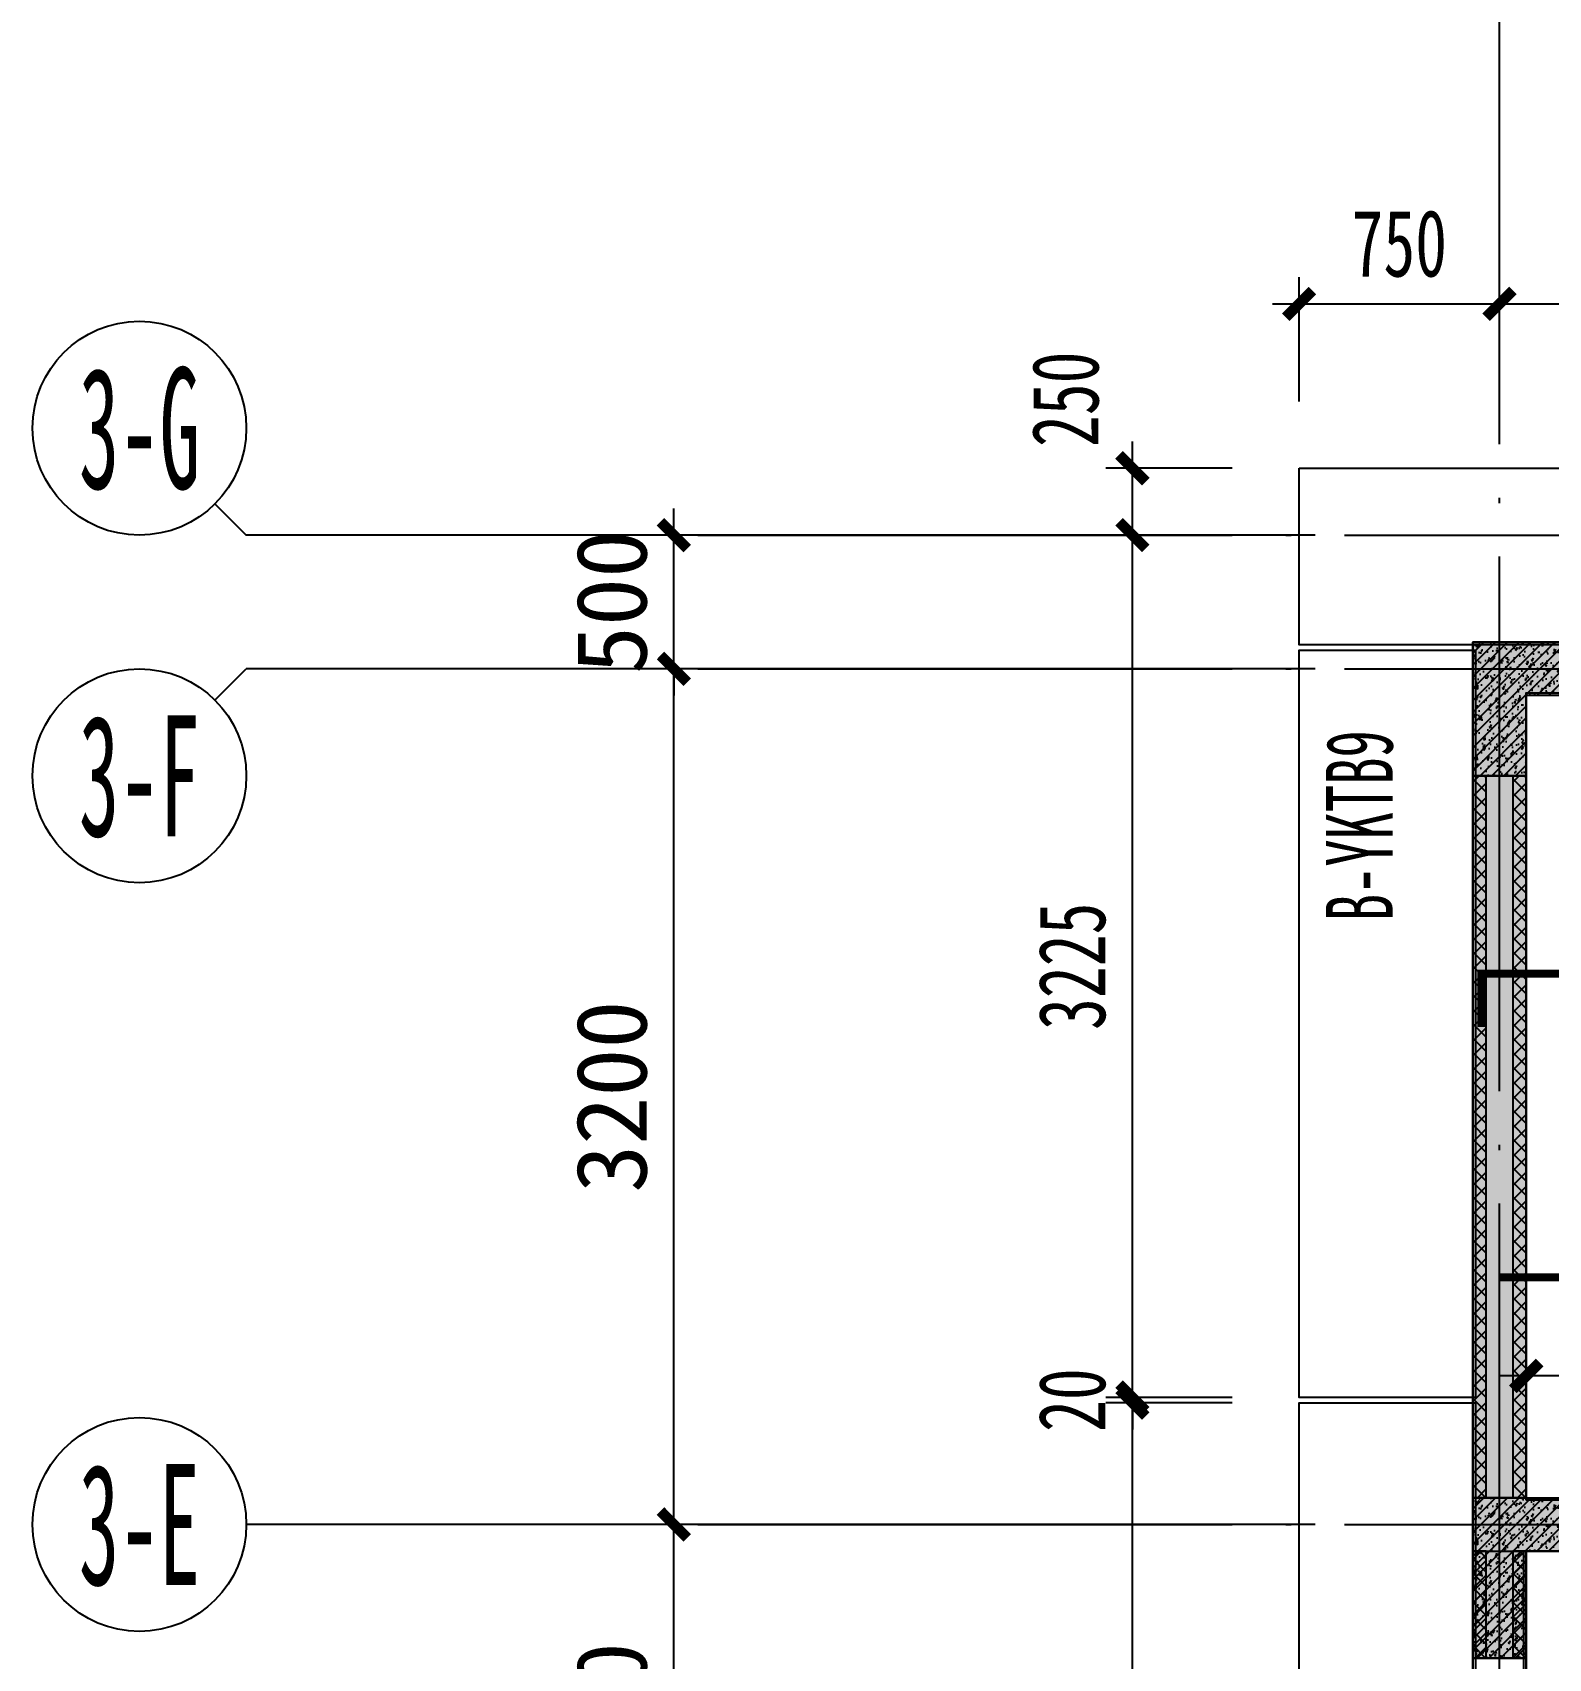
# Model space of a CAD drawing. Extents: x -3200779283 to -8106663, y 659664 to 1123462.
# Drawn here: x -8176190 to -8170517, y 1013237 to 1019318 of the extents above; entities that cross this region are included whole.
import ezdxf
from ezdxf.enums import TextEntityAlignment as Align

# ---------------------------------------------------------------- set-up
doc = ezdxf.new("R2010")
doc.units = 0
doc.header["$LTSCALE"] = 1000
doc.header["$MEASUREMENT"] = 0
for name, pattern in [('125-墙体$0$CONTINOUS', [0]), ('3#-轴线$0$DOTE', [2.4200000000000004, 2, -0.2, 0.02, -0.2]), ('3#4#5#$0$DASH', [0.35, 0.25, -0.1]), ('DASH', [0.35, 0.25, -0.1])]:
    doc.linetypes.add(name, pattern=pattern)
doc.layers.get('Defpoints').update_dxf_attribs({"color": 30, "linetype": 'DASH'})
for name, color, linetype in [('125-墙体$0$S-WALL', 40, 'Continuous'), ('125-墙体$0$S-WALL-BEAM', 120, 'Continuous'), ('125-墙体$0$S-WALL-COLU', 252, '125-墙体$0$CONTINOUS'), ('125-墙体$0$S-WALL-COLU-HATC', 16, 'Continuous'), ('125-墙体$0$S-WALL-HATC', 253, 'Continuous'), ('3#-轴线$0$3#-轴号$0$A-ANNO-AXIS-CIRC', 3, 'Continuous'), ('3#-轴线$0$3#-轴号$0$A-ANNO-AXIS-TEXT', 7, 'Continuous'), ('3#-轴线$0$3#-轴号$0$A-ANNO-DIMS', 3, 'Continuous'), ('3#-轴线$0$A-ANNO-DOTE', 10, '3#-轴线$0$DOTE'), ('3#-轴线$0$AXIS_TEXT', 7, 'Continuous'), ('3#4#5#$0$PC-SLAB', 6, '3#4#5#$0$DASH'), ('3#4#5#$0$S-ANNO-TEXT', 7, 'Continuous'), ('3#4#5#$0$S-DIMS-SLAB', 120, 'Continuous'), ('3#4#5#$0$S-PC-FQ', 4, 'Continuous'), ('3#4#5#$0$S-PC-FQ-WYQ', 4, 'Continuous'), ('3#4#5#$0$S-PC-SLAB', 6, 'Continuous'), ('S-ANNO-TEXT', 7, 'Continuous'), ('S-REIN', 1, 'Continuous')]:
    doc.layers.add(name, color=color, linetype=linetype)
doc.layers.add('提资不打印', color=2, linetype='Continuous', plot=False)
doc.styles.add('3#-轴线$0$3#-轴号$0$_TCH_AXIS', font='')
doc.styles.add('3#-轴线$0$3#-轴号$0$_TCH_DIM_T3', font='')
doc.styles.add('3#-轴线$0$COMPLEX', font='COMPLEX')
doc.styles.add('3#4#5#$0$外部参照 1$0$宋体', font='', dxfattribs={"width": 0.8})
doc.styles.add('3#4#5#$0$楷体', font='', dxfattribs={"width": 0.7})
doc.styles.get('3#-轴线$0$3#-轴号$0$_TCH_AXIS').set_extended_font_data('SimSun')
doc.styles.get('3#-轴线$0$3#-轴号$0$_TCH_DIM_T3').set_extended_font_data('SimSun')
doc.styles.get('3#4#5#$0$外部参照 1$0$宋体').set_extended_font_data('SimSun')
doc.styles.get('3#4#5#$0$楷体').set_extended_font_data('KaiTi_GB2312')
doc.dimstyles.new('3#-轴线$0$3#-轴号$0$_TCH_ARCH&&100', dxfattribs={"dimtxt": 264.3459915611814, "dimasz": 100, "dimexe": 250, "dimexo": 300, "dimgap": 100, "dimtad": 1, "dimdec": 0, "dimzin": 0, "dimdsep": 46, "dimtxsty": '3#-轴线$0$3#-轴号$0$_TCH_DIM_T3', "dimblk": '3#-轴线$0$3#-轴号$0$_ArchTick', "dimcen": 0.09, "dimclrt": 7, "dimazin": 2, "dimtfac": 1, "dimtdec": 0, "dimtix": 1, "dimtmove": 2, "dimatfit": 3, "dimfxl": 100, "dimtolj": 1, "dimtzin": 0, "dimarcsym": 0})
doc.dimstyles.new('3#4#5#$0$TSSD_100_100', dxfattribs={"dimtxt": 250, "dimasz": 100, "dimexe": 100, "dimexo": 250, "dimgap": 100, "dimtad": 1, "dimdec": 0, "dimzin": 0, "dimdsep": 46, "dimtxsty": '3#4#5#$0$楷体', "dimblk": '3#4#5#$0$_ArchTick', "dimcen": 0, "dimdle": 100, "dimclrt": 7, "dimadec": 0, "dimazin": 0, "dimtfac": 1, "dimtdec": 0, "dimtix": 1, "dimtmove": 2, "dimatfit": 3, "dimfxl": 1, "dimtolj": 1, "dimtzin": 0, "dimarcsym": 0})

# ---------------------------------------------------------------- blocks, each defined once
blk = doc.blocks.new('jf')
at = {"layer": 'S-REIN', "const_width": 30}
blk.add_lwpolyline([(-8168046.750932201, 1015598.000861946), (-8168046.750932201, 1015798.000861946), (-8159234.029296994, 1015798.000861946), (-8159234.029296994, 1015598.000861946)], dxfattribs=at)
at = {"layer": '提资不打印', "color": 2, "const_width": 30}
blk.add_lwpolyline([(-8167976.750932201, 1014662.003791634), (-8159276.793900951, 1014662.003791634)], dxfattribs=at)
blk = doc.blocks.new('3#4#5#$0$B-YWQ15')
at = {"layer": '3#4#5#$0$S-PC-FQ-WYQ'}
h = blk.add_hatch(dxfattribs=at)
h.set_pattern_fill('ANSI37', color=256, scale=12, angle=90)
h.set_pattern_definition([(135, (-970766.4588348517, 834939.8079217622), (-26.94076836320746, -26.94076836320745), []), (225, (-970766.4588348517, 834939.8079217622), (26.94076836320745, -26.94076836320746), [])])
h.paths.add_polyline_path([(-108963.8104887477, 319088.3087790273), (-108913.8104887477, 319088.3087790273), (-108914.0488637086, 321788.3914244222), (-108964.0488637086, 321788.3914244222)])
h = blk.add_hatch(dxfattribs=at)
h.set_pattern_fill('ANSI37', color=256, scale=12, angle=90)
h.set_pattern_definition([(135, (-970616.4588376287, 834939.8079217697), (-26.94076836320746, -26.94076836320745), []), (225, (-970616.4588376287, 834939.8079217697), (26.94076836320745, -26.94076836320746), [])])
h.paths.add_polyline_path([(-108813.8104915249, 319088.3087790348), (-108763.8104915249, 319088.3087790348), (-108764.0488664858, 321788.3914244297), (-108814.0488664858, 321788.3914244297)])
for points in [[(-108963.8104887477, 319088.3087790273), (-108913.8104887477, 319088.3087790273), (-108914.0488637086, 321788.3914244222), (-108964.0488637086, 321788.3914244222)], [(-108964.0488639945, 321788.3914244222), (-108764.0488636509, 321788.3914244222), (-108763.8104886899, 319088.3087790348), (-108963.8104890336, 319088.3087790348)], [(-108813.8104915249, 319088.3087790348), (-108763.8104915249, 319088.3087790348), (-108764.0488664858, 321788.3914244297), (-108814.0488664858, 321788.3914244297)]]:
    blk.add_lwpolyline(points, close=True, dxfattribs=at)
blk = doc.blocks.new('3#4#5#$0$B-YWQ7')
at = {"layer": '3#4#5#$0$S-PC-FQ'}
h = blk.add_hatch(dxfattribs=at)
h.set_pattern_fill('HONEY', color=6, scale=100, angle=-2.544443745170813e-14)
h.set_pattern_definition([(0, (-2908947.836587525, 574047.3616422934), (18.75, 10.82531749999999), [12.5, -25]), (120, (-2908947.836587525, 574047.3616422934), (-18.74999995903224, 10.82531757095824), [12.5, -25]), (59.99999999999997, (-2908947.836587525, 574047.3616422934), (4.096776380386083e-08, 21.65063507095823), [-25, 12.5])])
h.paths.add_polyline_path([(-147955.7622673716, 325388.3941554159), (-147855.7622673716, 325388.3941554159), (-147856.0000686354, 324388.3916527278), (-147956.0000686354, 324388.3916527278)])
at = {"layer": '3#4#5#$0$S-PC-FQ-WYQ'}
h = blk.add_hatch(dxfattribs=at)
h.set_pattern_fill('ANSI37', color=256, scale=12, angle=90)
h.set_pattern_definition([(135, (-1009808.171872631, 839489.7956301924), (-26.94076836320746, -26.94076836320745), []), (225, (-1009808.171872631, 839489.7956301924), (26.94076836320745, -26.94076836320746), [])])
h.paths.add_polyline_path([(-148006.0001016357, 326088.3916909423), (-147956.0001016357, 326088.3916909423), (-147955.7619014881, 326488.3791328523), (-148005.7619014881, 326488.3791328523)])
h = blk.add_hatch(dxfattribs=at)
h.set_pattern_fill('ANSI37', color=256, scale=12, angle=90)
h.set_pattern_definition([(135, (-1009658.171875408, 839489.7956301998), (-26.94076836320746, -26.94076836320745), []), (225, (-1009658.171875408, 839489.7956301998), (26.94076836320745, -26.94076836320746), [])])
h.paths.add_polyline_path([(-147856.0001044129, 326088.3916909498), (-147806.0001044129, 326088.3916909498), (-147805.7619042653, 326488.3791328599), (-147855.7619042653, 326488.3791328599)])
h = blk.add_hatch(dxfattribs=at)
h.set_pattern_fill('ANSI37', color=256, scale=12, angle=90)
h.set_pattern_definition([(135, (-1009808.172235738, 838539.797751571), (-26.94076836320746, -26.94076836320745), []), (225, (-1009808.172235738, 838539.797751571), (26.94076836320745, -26.94076836320746), [])])
h.paths.add_polyline_path([(-148005.7625431432, 324388.3916527204), (-147955.7625431432, 324388.3916527204), (-147955.7622645944, 325388.394299761), (-148005.7622645944, 325388.394299761)])
h = blk.add_hatch(dxfattribs=at)
h.set_pattern_fill('ANSI37', color=256, scale=12, angle=90)
h.set_pattern_definition([(135, (-1009658.172238515, 838539.7977515785), (-26.94076836320746, -26.94076836320745), []), (225, (-1009658.172238515, 838539.7977515785), (26.94076836320745, -26.94076836320746), [])])
h.paths.add_polyline_path([(-147855.7625459204, 324388.3916527278), (-147805.7625459204, 324388.3916527278), (-147805.7622673716, 325388.3942997685), (-147855.7622673716, 325388.3942997685)])
h = blk.add_hatch(dxfattribs=at)
h.set_pattern_fill('ANSI37', color=256, scale=12, angle=90)
h.set_pattern_definition([(135, (-1009808.039230553, 836589.8057067818), (-26.94076836320746, -26.94076836320745), []), (225, (-1009808.039230553, 836589.8057067818), (26.94076836320745, -26.94076836320746), [])])
h.paths.add_polyline_path([(-148005.867459557, 322088.3887220017), (-147955.867459557, 322088.3887220017), (-147955.6292594094, 323688.389188317), (-148005.6292594094, 323688.389188317)])
h = blk.add_hatch(dxfattribs=at)
h.set_pattern_fill('ANSI37', color=256, scale=12, angle=90)
h.set_pattern_definition([(135, (-1009658.039233329, 836589.8057067895), (-26.94076836320746, -26.94076836320745), []), (225, (-1009658.039233329, 836589.8057067895), (26.94076836320745, -26.94076836320746), [])])
h.paths.add_polyline_path([(-147855.8674623342, 322088.3887220092), (-147805.8674623342, 322088.3887220092), (-147805.6292621866, 323688.3891883246), (-147855.6292621866, 323688.3891883246)])
at = {"layer": '3#4#5#$0$S-PC-FQ', "color": 6}
blk.add_lwpolyline([(-147955.7622673716, 325388.3942997685), (-147855.7622673716, 325388.3942997685), (-147855.8818458347, 324388.3942319356), (-147955.8818458347, 324388.3942319356)], close=True, dxfattribs=at)
at = {"layer": '3#4#5#$0$S-PC-FQ-WYQ'}
for points in [[(-148006.0001016357, 326088.3916909423), (-147956.0001016357, 326088.3916909423), (-147955.7619014881, 326488.3791328523), (-148005.7619014881, 326488.3791328523)], [(-148005.761901774, 326488.3791328523), (-147805.7619014303, 326488.3791328523), (-147806.000101578, 326088.3916909498), (-148006.0001019216, 326088.3916909498)], [(-147856.0001044129, 326088.3916909498), (-147806.0001044129, 326088.3916909498), (-147805.7619042653, 326488.3791328599), (-147855.7619042653, 326488.3791328599)], [(-148006.0001019216, 326088.3942319356), (-147805.7620599908, 326088.3942319356), (-147805.7620599908, 325388.3941554159), (-148006.0001019216, 325388.3941554159)], [(-148005.7625431432, 324388.3916527204), (-147955.7625431432, 324388.3916527204), (-147955.7622645944, 325388.394299761), (-148005.7622645944, 325388.394299761)], [(-148005.7622648804, 325388.394299761), (-147805.7622645367, 325388.394299761), (-147805.7625430855, 324388.3916527278), (-148005.7625434292, 324388.3916527278)], [(-147855.7625459204, 324388.3916527278), (-147805.7625459204, 324388.3916527278), (-147805.7622673716, 325388.3942997685), (-147855.7622673716, 325388.3942997685)], [(-148006.0008668001, 324388.3942319356), (-147805.7628248692, 324388.3942319356), (-147805.6416000514, 323688.3942319356), (-148005.8796419823, 323688.3942319356)], [(-148005.867459557, 322088.3887220017), (-147955.867459557, 322088.3887220017), (-147955.6292594094, 323688.389188317), (-148005.6292594094, 323688.389188317)], [(-148005.6292596953, 323688.389188317), (-147805.6292593516, 323688.389188317), (-147805.8674594993, 322088.3887220092), (-148005.8674598429, 322088.3887220092)], [(-147855.8674623342, 322088.3887220092), (-147805.8674623342, 322088.3887220092), (-147805.6292621866, 323688.3891883246), (-147855.6292621866, 323688.3891883246)]]:
    blk.add_lwpolyline(points, close=True, dxfattribs=at)
blk = doc.blocks.new('3#4#5#$0$A$C53EF3948')
at = {"layer": '3#4#5#$0$S-PC-FQ-WYQ'}
for name, p in [('3#4#5#$0$B-YWQ15', (108964.0411718799, -322288.5339451145)), ('3#4#5#$0$B-YWQ7', (148005.769985637, -329888.5223600089))]:
    blk.add_blockref(name, p, dxfattribs=at)
blk = doc.blocks.new('3#4#5#$0$ban111')
at = {"layer": '3#4#5#$0$S-PC-SLAB'}
blk.add_lwpolyline([(-231732.0009944952, 409964.9999670067), (-231732.0009944952, 412984.9999670067), (-229032.0009944952, 412984.9999670067), (-229032.0009944952, 409964.9999670067)], close=True, dxfattribs=at)
blk.add_lwpolyline([(-231742.0009944941, 408375.0000233312), (-228481.762625733, 408374.9990105955), (-228471.762625733, 408374.9990105955), (-228471.7626257332, 407975.9280014599), (-228471.7626257332, 407975.9274881768), (-228471.7626257332, 409775.0000233313), (-231742.0009944942, 409775.0000233312), (-231742.0009944941, 408375.0000233312)], dxfattribs=at)
blk = doc.blocks.new('3#4#5#$0$_ArchTick')
at = {"color": 0, "linetype": 'ByBlock', "const_width": 0.4}
blk.add_lwpolyline([(-0.5, -0.5), (0.5, 0.5)], dxfattribs=at)
blk = doc.blocks.new('*D828')
at = {"layer": '3#4#5#$0$S-DIMS-SLAB', "color": 0, "lineweight": -2, "transparency": 16777216}
for p, q in [((149896.8016765157, 163030.539298701), (146996.8016765157, 163030.539298701)), ((147096.8016765157, 162884.1966436602), (147096.8016765157, 162930.539298701)), ((149796.8016765157, 162884.1966436603), (149796.8016765157, 162930.539298701))]:
    blk.add_line(p, q, dxfattribs=at)
at = {"layer": 'Defpoints', "color": 0, "transparency": 16777216}
for p in [(147096.8016765157, 163134.1966436602), (149796.8016765157, 163134.1966436603), (147096.8016765157, 163030.539298701)]:
    blk.add_point(p, dxfattribs=at)
at = {"layer": '3#4#5#$0$S-DIMS-SLAB', "color": 0, "lineweight": -2, "transparency": 16777216, "xscale": 100, "yscale": 100, "zscale": 100, "rotation": 180}
blk.add_blockref('3#4#5#$0$_ArchTick', (147096.8016765157, 163030.539298701), dxfattribs=at)
at = {"layer": '3#4#5#$0$S-DIMS-SLAB', "color": 0, "lineweight": -2, "transparency": 16777216, "xscale": 100, "yscale": 100, "zscale": 100}
blk.add_blockref('3#4#5#$0$_ArchTick', (149796.8016765157, 163030.539298701), dxfattribs=at)
at = {"layer": '3#4#5#$0$S-DIMS-SLAB', "color": 7, "transparency": 16777216, "insert": (148446.8016765157, 163255.539298701), "char_height": 250, "attachment_point": 5, "style": '3#4#5#$0$楷体'}
blk.add_mtext('\\A1;2700', dxfattribs=at)
blk = doc.blocks.new('*D902')
at = {"layer": '3#4#5#$0$S-DIMS-SLAB', "color": 0, "lineweight": -2, "transparency": 16777216}
for p, q in [((142899.5538651359, 330188.5243909289), (142899.5538651359, 330638.5243909291)), ((143273.1474649379, 330538.5243909291), (142799.5538651359, 330538.5243909291)), ((143273.1474649379, 330288.5243909289), (142799.5538651359, 330288.5243909289))]:
    blk.add_line(p, q, dxfattribs=at)
at = {"layer": 'Defpoints', "color": 0, "transparency": 16777216}
for p in [(142899.5538651359, 330538.5243909291), (143523.1474649379, 330538.5243909291), (143523.1474649379, 330288.5243909289)]:
    blk.add_point(p, dxfattribs=at)
at = {"layer": '3#4#5#$0$S-DIMS-SLAB', "color": 0, "lineweight": -2, "transparency": 16777216, "xscale": 100, "yscale": 100, "zscale": 100}
for p, rotation in [((142899.5538651359, 330538.5243909291), 90), ((142899.5538651359, 330288.5243909289), 270)]:
    blk.add_blockref('3#4#5#$0$_ArchTick', p, dxfattribs=dict(at, rotation=rotation))
at = {"layer": '3#4#5#$0$S-DIMS-SLAB', "color": 7, "transparency": 16777216, "insert": (142649.5538651357, 330796.601314006), "char_height": 250, "attachment_point": 5, "rotation": 90, "style": '3#4#5#$0$楷体'}
blk.add_mtext('\\A1;250', dxfattribs=at)
blk = doc.blocks.new('*D904')
at = {"layer": '3#4#5#$0$S-DIMS-SLAB', "color": 0, "lineweight": -2, "transparency": 16777216}
for p, q in [((143523.1474649378, 330788.5243909291), (143523.1474649378, 331253.5)), ((144273.1474729234, 330788.5243909291), (144273.1474729234, 331253.5)), ((143423.1474649378, 331153.5), (144373.1474729234, 331153.5))]:
    blk.add_line(p, q, dxfattribs=at)
at = {"layer": 'Defpoints', "color": 0, "transparency": 16777216}
for p in [(144273.1474729234, 331153.5), (143523.1474649378, 330538.5243909291), (144273.1474729234, 330538.5243909291)]:
    blk.add_point(p, dxfattribs=at)
at = {"layer": '3#4#5#$0$S-DIMS-SLAB', "color": 0, "lineweight": -2, "transparency": 16777216, "xscale": 100, "yscale": 100, "zscale": 100, "rotation": 180}
blk.add_blockref('3#4#5#$0$_ArchTick', (143523.1474649378, 331153.5), dxfattribs=at)
at = {"layer": '3#4#5#$0$S-DIMS-SLAB', "color": 0, "lineweight": -2, "transparency": 16777216, "xscale": 100, "yscale": 100, "zscale": 100}
blk.add_blockref('3#4#5#$0$_ArchTick', (144273.1474729234, 331153.5), dxfattribs=at)
at = {"layer": '3#4#5#$0$S-DIMS-SLAB', "color": 7, "transparency": 16777216, "insert": (143898.1474689306, 331378.5), "char_height": 250, "attachment_point": 5, "style": '3#4#5#$0$楷体'}
blk.add_mtext('\\A1;750', dxfattribs=at)
blk = doc.blocks.new('*D908')
at = {"layer": '3#4#5#$0$S-DIMS-SLAB', "color": 0, "lineweight": -2, "transparency": 16777216}
for p, q in [((142899.553865136, 327063.5244280525), (142899.553865136, 327163.5244280525)), ((143273.1474649379, 327063.5244280525), (142799.553865136, 327063.5244280525)), ((143273.1474649379, 327043.5244187717), (142799.553865136, 327043.5244187717)), ((142899.553865136, 327043.5244187717), (142899.553865136, 327063.5244280525)), ((142899.553865136, 327043.5244187717), (142899.553865136, 326943.5244187717))]:
    blk.add_line(p, q, dxfattribs=at)
at = {"layer": 'Defpoints', "color": 0, "transparency": 16777216}
for p in [(142899.553865136, 327063.5244280525), (143523.1474649379, 327063.5244280525), (143523.1474649379, 327043.5244187717)]:
    blk.add_point(p, dxfattribs=at)
at = {"layer": '3#4#5#$0$S-DIMS-SLAB', "color": 0, "lineweight": -2, "transparency": 16777216, "xscale": 100, "yscale": 100, "zscale": 100}
for p, rotation in [((142899.553865136, 327063.5244280525), 270), ((142899.553865136, 327043.5244187717), 90)]:
    blk.add_blockref('3#4#5#$0$_ArchTick', p, dxfattribs=dict(at, rotation=rotation))
at = {"layer": '3#4#5#$0$S-DIMS-SLAB', "color": 7, "transparency": 16777216, "insert": (142674.5538651361, 327053.5244234119), "char_height": 250, "attachment_point": 5, "rotation": 90, "style": '3#4#5#$0$楷体'}
blk.add_mtext('\\A1;20', dxfattribs=at)
blk = doc.blocks.new('*D909')
at = {"layer": '3#4#5#$0$S-DIMS-SLAB', "color": 0, "lineweight": -2, "transparency": 16777216}
for p, q in [((142899.5538651363, 324148.5244187717), (142899.5538651363, 327143.5244187717)), ((143273.1474649379, 327043.5244187717), (142799.5538651363, 327043.5244187717)), ((143273.1474649379, 324248.5244187717), (142799.5538651363, 324248.5244187717))]:
    blk.add_line(p, q, dxfattribs=at)
at = {"layer": 'Defpoints', "color": 0, "transparency": 16777216}
for p in [(142899.5538651363, 327043.5244187717), (143523.1474649379, 327043.5244187717), (143523.1474649379, 324248.5244187717)]:
    blk.add_point(p, dxfattribs=at)
at = {"layer": '3#4#5#$0$S-DIMS-SLAB', "color": 0, "lineweight": -2, "transparency": 16777216, "xscale": 100, "yscale": 100, "zscale": 100}
for p, rotation in [((142899.5538651363, 327043.5244187717), 90), ((142899.5538651363, 324248.5244187717), 270)]:
    blk.add_blockref('3#4#5#$0$_ArchTick', p, dxfattribs=dict(at, rotation=rotation))
at = {"layer": '3#4#5#$0$S-DIMS-SLAB', "color": 7, "transparency": 16777216, "insert": (142674.5538651363, 325646.0244187716), "char_height": 250, "attachment_point": 5, "rotation": 90, "style": '3#4#5#$0$楷体'}
blk.add_mtext('\\A1;2795', dxfattribs=at)
blk = doc.blocks.new('*D874')
at = {"layer": '3#4#5#$0$S-DIMS-SLAB', "color": 0, "lineweight": -2, "transparency": 16777216}
for p, q in [((142899.5538651361, 326963.5244280525), (142899.5538651361, 330388.5243909289)), ((143273.1474649379, 330288.5243909289), (142799.5538651361, 330288.5243909289)), ((143273.1474649379, 327063.5244280525), (142799.5538651361, 327063.5244280525))]:
    blk.add_line(p, q, dxfattribs=at)
at = {"layer": 'Defpoints', "color": 0, "transparency": 16777216}
for p in [(142899.5538651361, 330288.5243909289), (143523.1474649379, 330288.5243909289), (143523.1474649379, 327063.5244280525)]:
    blk.add_point(p, dxfattribs=at)
at = {"layer": '3#4#5#$0$S-DIMS-SLAB', "color": 0, "lineweight": -2, "transparency": 16777216, "xscale": 100, "yscale": 100, "zscale": 100}
for p, rotation in [((142899.5538651361, 330288.5243909289), 90), ((142899.5538651361, 327063.5244280525), 270)]:
    blk.add_blockref('3#4#5#$0$_ArchTick', p, dxfattribs=dict(at, rotation=rotation))
at = {"layer": '3#4#5#$0$S-DIMS-SLAB', "color": 7, "transparency": 16777216, "insert": (142674.5538651361, 328676.0244094906), "char_height": 250, "attachment_point": 5, "rotation": 90, "style": '3#4#5#$0$楷体'}
blk.add_mtext('\\A1;3225', dxfattribs=at)
blk = doc.blocks.new('*D875')
at = {"layer": '3#4#5#$0$S-DIMS-SLAB', "color": 0, "lineweight": -2, "transparency": 16777216}
for p, q in [((144273.1474729234, 330788.5243909291), (144273.1474729234, 331253.5)), ((146523.1474649378, 330788.5243909291), (146523.1474649378, 331253.5)), ((144173.1474729234, 331153.5), (146623.1474649378, 331153.5))]:
    blk.add_line(p, q, dxfattribs=at)
at = {"layer": 'Defpoints', "color": 0, "transparency": 16777216}
for p in [(146523.1474649378, 331153.5), (144273.1474729234, 330538.5243909291), (146523.1474649378, 330538.5243909291)]:
    blk.add_point(p, dxfattribs=at)
at = {"layer": '3#4#5#$0$S-DIMS-SLAB', "color": 0, "lineweight": -2, "transparency": 16777216, "xscale": 100, "yscale": 100, "zscale": 100, "rotation": 180}
blk.add_blockref('3#4#5#$0$_ArchTick', (144273.1474729234, 331153.5), dxfattribs=at)
at = {"layer": '3#4#5#$0$S-DIMS-SLAB', "color": 0, "lineweight": -2, "transparency": 16777216, "xscale": 100, "yscale": 100, "zscale": 100}
blk.add_blockref('3#4#5#$0$_ArchTick', (146523.1474649378, 331153.5), dxfattribs=at)
at = {"layer": '3#4#5#$0$S-DIMS-SLAB', "color": 7, "transparency": 16777216, "insert": (145398.1474689306, 331378.5), "char_height": 250, "attachment_point": 5, "style": '3#4#5#$0$楷体'}
blk.add_mtext('\\A1;2250', dxfattribs=at)
blk = doc.blocks.new('125-墙体')
at = {"layer": '125-墙体$0$S-WALL-COLU-HATC'}
h = blk.add_hatch(dxfattribs=at)
h.set_pattern_fill('AR-CONC', color=256, scale=10)
h.set_pattern_definition([(49.99999999999999, (15637.05247968878, -240595.612466133), (71.72601826007535, -6.275213498259511), [7.5, -82.5]), (355, (15637.05247968878, -240595.612466133), (-13.8751333613, 75.21921337000119), [6, -66]), (100.4514, (15643.02964768877, -240596.135400133), (57.85093817140216, 68.94395420609536), [6.374018999999988, -70.1142111999998]), (46.18420000000002, (15637.05247968878, -240575.612466133), (106.7241048625644, -16.55190143290181), [11.24999999999994, -123.7499999999995]), (96.6356, (15645.94615418877, -240576.991796833), (93.46627055487033, 97.41178709004417), [9.561028799999999, -105.1713]), (351.1842, (15637.05247968878, -240575.612466133), (93.46619451336272, 97.41186009253246), [9, -99]), (21, (15647.05247968878, -240580.612466133), (59.69070521184616, -40.26188906653388), [7.5, -82.5]), (326.0000000000001, (15647.05247968878, -240580.612466133), (24.33153319215817, 72.5150045046853), [6, -66]), (71.4514, (15652.02670298878, -240583.967626733), (84.02226285814899, 32.25304967099524), [6.374019000000001, -70.1142112]), (37.50000000000001, (15637.05247968878, -240595.612466133), (1.215985531729067, 33.28938538313115), [0, -65.19999999999999, 0, -67, 0, -66.25]), (7.499999999999999, (15637.05247968878, -240595.612466133), (26.30695374421486, 39.44117118823603), [0, -38.2, 0, -63.7, 0, -25.25]), (327.5, (15614.75247968877, -240595.612466133), (53.3822436172409, -2.255487173437976), [0, -25, 0, -78, 0, -103.5]), (317.5, (15604.75247968877, -240595.612466133), (58.31861693423862, 10.01049823323177), [0, -32.5, 0, -51.8, 0, -73.5])])
h.paths.add_polyline_path([(100, -100), (99.98422405263409, -399.9996359648649), (-100.0157759473659, -399.9996359648649), (-100, 100), (700, 99.99999946041498), (700, -100.0000005393522)])
h = blk.add_hatch(dxfattribs=at)
h.set_pattern_fill('ANSI31', color=256, scale=250, style=0)
h.set_pattern_definition([(45, (15637.05247968878, -240595.612466133), (-22.09708691207961, 22.09708691207961), [])])
h.paths.add_polyline_path([(100, -100), (99.98422405263409, -399.9996359648649), (-100.0157759473659, -399.9996359648649), (-100, 100), (700, 99.99999946041498), (700, -100.0000005393522)])
h = blk.add_hatch(dxfattribs=at)
h.set_pattern_fill('AR-CONC', color=256, scale=10)
h.set_pattern_definition([(49.99999999999999, (15637.05247968878, -243795.612466133), (71.72601826007535, -6.275213498259511), [7.5, -82.5]), (355, (15637.05247968878, -243795.612466133), (-13.8751333613, 75.21921337000119), [6, -66]), (100.4514, (15643.02964768877, -243796.135400133), (57.85093817140216, 68.94395420609536), [6.374018999999988, -70.1142111999998]), (46.18420000000002, (15637.05247968878, -243775.612466133), (106.7241048625644, -16.55190143290181), [11.24999999999994, -123.7499999999995]), (96.6356, (15645.94615418877, -243776.991796833), (93.46627055487033, 97.41178709004417), [9.561028799999999, -105.1713]), (351.1842, (15637.05247968878, -243775.612466133), (93.46619451336272, 97.41186009253246), [9, -99]), (21, (15647.05247968878, -243780.612466133), (59.69070521184616, -40.26188906653388), [7.5, -82.5]), (326.0000000000001, (15647.05247968878, -243780.612466133), (24.33153319215817, 72.5150045046853), [6, -66]), (71.4514, (15652.02670298878, -243783.967626733), (84.02226285814899, 32.25304967099524), [6.374019000000001, -70.1142112]), (37.50000000000001, (15637.05247968878, -243795.612466133), (1.215985531729067, 33.28938538313115), [0, -65.19999999999999, 0, -67, 0, -66.25]), (7.499999999999999, (15637.05247968878, -243795.612466133), (26.30695374421486, 39.44117118823603), [0, -38.2, 0, -63.7, 0, -25.25]), (327.5, (15614.75247968877, -243795.612466133), (53.3822436172409, -2.255487173437976), [0, -25, 0, -78, 0, -103.5]), (317.5, (15604.75247968877, -243795.612466133), (58.31861693423862, 10.01049823323177), [0, -32.5, 0, -51.8, 0, -73.5])])
h.paths.add_polyline_path([(100, -3300), (99.98422405263409, -3700), (-100.0157759473659, -3700), (-100, -3100), (399.9999080896377, -3100.000000539585), (399.9999080896377, -3300.000000539352)])
h = blk.add_hatch(dxfattribs=at)
h.set_pattern_fill('ANSI31', color=256, scale=250, style=0)
h.set_pattern_definition([(45, (15637.05247968878, -243795.612466133), (-22.09708691207961, 22.09708691207961), [])])
h.paths.add_polyline_path([(100, -3300), (99.98422405263409, -3700), (-100.0157759473659, -3700), (-100, -3100), (399.9999080896377, -3100.000000539585), (399.9999080896377, -3300.000000539352)])
at = {"layer": '125-墙体$0$S-WALL-HATC'}
for points in [[(100, -100), (-100, 100), (-100, -3200), (33.33333333331393, -3200), (100, -3100)], [(700, 100), (-100, 100), (100, -100), (700, -100)], [(33.33333333331393, -3200), (100, -3300), (2250, -3300), (2250, -3100), (100, -3100)], [(33.33333333331393, -3200), (-100, -3200), (-100, -3700), (100, -3700), (100, -3300)]]:
    blk.add_hatch(color=256, dxfattribs=at).paths.add_polyline_path(points)
at = {"layer": '125-墙体$0$S-WALL'}
for p, q in [((-100, 100), (-100, -3200)), ((700, 100), (-100, 100)), ((100, -100), (100, -3100)), ((700, -100), (100, -100)), ((100, -3100), (2150, -3100)), ((-100, -3200), (-100, -3700)), ((100, -3300), (100, -3700)), ((100, -3300), (2150, -3300)), ((-100, -3700), (100, -3700))]:
    blk.add_line(p, q, dxfattribs=at)
at = {"layer": '125-墙体$0$S-WALL-BEAM'}
blk.add_lwpolyline([(100.0003920234158, -3700), (-100, -3700), (-100.0003920235031, -6100), (99.9999999999709, -6100)], close=True, dxfattribs=at)
at = {"layer": '125-墙体$0$S-WALL-COLU', "linetype": 'ByBlock'}
for points in [[(100, -100), (99.98422405263409, -399.9996359648649), (-100.0157759473659, -399.9996359648649), (-100, 100), (700, 99.99999946041498), (700, -100.0000005393522), (100, -100)], [(100, -3300), (99.98422405263409, -3700), (-100.0157759473659, -3700), (-100, -3100), (399.9999080896377, -3100.000000539585), (399.9999080896377, -3300.000000539352), (100, -3300)]]:
    blk.add_lwpolyline(points, dxfattribs=at)
blk = doc.blocks.new('3#-轴线$0$_AXISO')
blk.add_circle((0, 0), 0.5)
at = {"layer": '3#-轴线$0$AXIS_TEXT', "style": '3#-轴线$0$COMPLEX', "width": 1.041666666666667}
blk.add_attdef('A', text='', height=0.56, dxfattribs=at).set_placement((-0.25, -0.28), (0.25, -0.28), align=Align.FIT)
blk = doc.blocks.new('3#-轴线$0$3#-轴号$0$_ArchTick')
at = {"color": 0, "linetype": 'ByBlock', "const_width": 0.4}
blk.add_lwpolyline([(-0.5, -0.5), (0.5, 0.5)], dxfattribs=at)
blk = doc.blocks.new('*D386')
at = {"layer": '3#-轴线$0$3#-轴号$0$A-ANNO-DIMS', "color": 0, "lineweight": -2, "transparency": 16777216}
for p, q in [((-2589.421882234512, -3200.000000000002), (-3339.421882234515, -3200.000000000002)), ((-3089.421882234515, -4800.000000000002), (-3089.421882234515, -3200.000000000002)), ((-2589.421882234513, -4800.000000000002), (-3339.421882234515, -4800.000000000002))]:
    blk.add_line(p, q, dxfattribs=at)
at = {"layer": 'Defpoints', "color": 0, "transparency": 16777216}
for p in [(-3089.421882234515, -3200.000000000002), (-2289.421882234512, -3200.000000000002), (-2289.421882234513, -4800.000000000002)]:
    blk.add_point(p, dxfattribs=at)
at = {"layer": '3#-轴线$0$3#-轴号$0$A-ANNO-DIMS', "color": 0, "lineweight": -2, "transparency": 16777216, "xscale": 100, "yscale": 100, "zscale": 100}
for p, rotation in [((-3089.421882234515, -3200.000000000002), 90), ((-3089.421882234515, -4800.000000000002), 270)]:
    blk.add_blockref('3#-轴线$0$3#-轴号$0$_ArchTick', p, dxfattribs=dict(at, rotation=rotation))
at = {"layer": '3#-轴线$0$3#-轴号$0$A-ANNO-DIMS', "color": 7, "transparency": 16777216, "insert": (-3321.594878015106, -4000), "char_height": 264.3459915611814, "attachment_point": 5, "rotation": 90, "style": '3#-轴线$0$3#-轴号$0$_TCH_DIM_T3'}
blk.add_mtext('\\A1;1600', dxfattribs=at)
blk = doc.blocks.new('*D387')
at = {"layer": '3#-轴线$0$3#-轴号$0$A-ANNO-DIMS', "color": 0, "lineweight": -2, "transparency": 16777216}
for p, q in [((-2589.421882234511, -2.258793634303244e-13), (-3339.421882234514, -3.464885621560725e-13)), ((-3089.421882234513, -3200.000000000002), (-3089.421882234514, -3.062854959141566e-13)), ((-2589.421882234512, -3200.000000000002), (-3339.421882234513, -3200.000000000002))]:
    blk.add_line(p, q, dxfattribs=at)
at = {"layer": 'Defpoints', "color": 0, "transparency": 16777216}
for p in [(-3089.421882234514, -3.062854959141566e-13), (-2289.421882234511, -1.776356839400253e-13), (-2289.421882234512, -3200.000000000002)]:
    blk.add_point(p, dxfattribs=at)
at = {"layer": '3#-轴线$0$3#-轴号$0$A-ANNO-DIMS', "color": 0, "lineweight": -2, "transparency": 16777216, "xscale": 100, "yscale": 100, "zscale": 100}
for p, rotation in [((-3089.421882234514, -3.062854959141566e-13), 90), ((-3089.421882234513, -3200.000000000002), 270)]:
    blk.add_blockref('3#-轴线$0$3#-轴号$0$_ArchTick', p, dxfattribs=dict(at, rotation=rotation))
at = {"layer": '3#-轴线$0$3#-轴号$0$A-ANNO-DIMS', "color": 7, "transparency": 16777216, "insert": (-3321.594878015104, -1600), "char_height": 264.3459915611814, "attachment_point": 5, "rotation": 90, "style": '3#-轴线$0$3#-轴号$0$_TCH_DIM_T3'}
blk.add_mtext('\\A1;3200', dxfattribs=at)
blk = doc.blocks.new('*D388')
at = {"layer": '3#-轴线$0$3#-轴号$0$A-ANNO-DIMS', "color": 0, "lineweight": -2, "transparency": 16777216}
for p, q in [((-3089.421882234513, 500.0000000000001), (-3089.421882234513, 600.0000000000001)), ((-2589.421882234511, 500.0000000000002), (-3339.421882234513, 500.0000000000001)), ((-3089.421882234513, -1.286498119741312e-13), (-3089.421882234513, 500.0000000000001)), ((-2589.421882234511, -4.824367949029907e-14), (-3339.421882234513, -1.68852878216047e-13)), ((-3089.421882234513, -1.286498119741312e-13), (-3089.421882234513, -100.0000000000002))]:
    blk.add_line(p, q, dxfattribs=at)
at = {"layer": 'Defpoints', "color": 0, "transparency": 16777216}
for p in [(-3089.421882234513, 500.0000000000001), (-2289.421882234511, 500.0000000000002), (-2289.421882234511, 0)]:
    blk.add_point(p, dxfattribs=at)
at = {"layer": '3#-轴线$0$3#-轴号$0$A-ANNO-DIMS', "color": 0, "lineweight": -2, "transparency": 16777216, "xscale": 100, "yscale": 100, "zscale": 100}
for p, rotation in [((-3089.421882234513, 500.0000000000001), 270), ((-3089.421882234513, -1.286498119741312e-13), 90)]:
    blk.add_blockref('3#-轴线$0$3#-轴号$0$_ArchTick', p, dxfattribs=dict(at, rotation=rotation))
at = {"layer": '3#-轴线$0$3#-轴号$0$A-ANNO-DIMS', "color": 7, "transparency": 16777216, "insert": (-3321.594878015103, 250.0000000000009), "char_height": 264.3459915611814, "attachment_point": 5, "rotation": 90, "style": '3#-轴线$0$3#-轴号$0$_TCH_DIM_T3'}
blk.add_mtext('\\A1;500', dxfattribs=at)
blk = doc.blocks.new('3#4#5#$0$5#')
at = {"layer": '3#4#5#$0$S-ANNO-TEXT'}
blk.add_blockref('3#4#5#$0$ban111', (378828.8026710108, -247399.8572734847), dxfattribs=at)
at = {"layer": '3#4#5#$0$S-DIMS-SLAB'}
dim = blk.add_linear_dim(base=(147096.8016765157, 163030.539298701), p1=(149796.8016765157, 163134.1966436603), p2=(147096.8016765157, 163134.1966436602), angle=180, dimstyle='3#4#5#$0$TSSD_100_100', dxfattribs=at)
dim.commit()
dim.dimension.update_dxf_attribs({"geometry": '*D828', "text_midpoint": (148446.8016765157, 163255.539298701)})
blk = doc.blocks.new('3#4#5#$0$3#屋顶层悬挑板')
at = {"layer": '3#4#5#$0$S-PC-SLAB'}
for points in [[(143523.1474649378, 330538.5243909291), (146523.1474649378, 330538.5243909291), (146523.1474649378, 329878.5243909291), (143523.1474649378, 329878.5243909291)], [(144183.1474626261, 327063.5244280523), (143523.1474626261, 327063.5244280523), (143523.1474626261, 329858.5244280523), (144183.1474626261, 329858.5244280523)], [(144183.1474626261, 324248.5244187715), (143523.1474626261, 324248.5244187715), (143523.1474626261, 327043.5244187715), (144183.1474626261, 327043.5244187715)]]:
    blk.add_lwpolyline(points, close=True, dxfattribs=at)
at = {"layer": '3#4#5#$0$PC-SLAB', "linetype": 'ByBlock', "style": '3#4#5#$0$外部参照 1$0$宋体', "width": 0.6}
blk.add_text('B-YKTB9', height=250, rotation=90, dxfattribs=at).set_placement((143750.3519553073, 329201.5027932961), align=Align.MIDDLE)
at = {"layer": '3#4#5#$0$S-DIMS-SLAB'}
for base, p1, p2, picture, middle in [((144273.1474729234, 331153.5), (143523.1474649378, 330538.5243909291), (144273.1474729234, 330538.5243909291), '*D904', (143898.1474689306, 331378.5)), ((146523.1474649378, 331153.5), (144273.1474729234, 330538.5243909291), (146523.1474649378, 330538.5243909291), '*D875', (145398.1474689306, 331378.5))]:
    dim = blk.add_linear_dim(base=base, p1=p1, p2=p2, dimstyle='3#4#5#$0$TSSD_100_100', dxfattribs=at)
    dim.commit()
    dim.dimension.update_dxf_attribs({"geometry": picture, "text_midpoint": middle})
dim = blk.add_linear_dim(base=(142899.5538651359, 330538.5243909291), p1=(143523.1474649378, 330288.5243909288), p2=(143523.1474649378, 330538.524390929), angle=90, dimstyle='3#4#5#$0$TSSD_100_100', dxfattribs=at)
dim.commit()
dim.dimension.update_dxf_attribs({"geometry": '*D902', "text_midpoint": (142649.5538651357, 330796.601314006), "dimtype": 128})
for base, p1, p2, picture, middle in [((142899.5538651361, 330288.5243909289), (143523.1474649378, 327063.5244280524), (143523.1474649378, 330288.5243909288), '*D874', (142674.5538651361, 328676.0244094906)), ((142899.553865136, 327063.5244280525), (143523.1474649378, 327043.5244187716), (143523.1474649378, 327063.5244280524), '*D908', (142674.5538651361, 327053.5244234119)), ((142899.5538651363, 327043.5244187717), (143523.1474649378, 324248.5244187716), (143523.1474649378, 327043.5244187716), '*D909', (142674.5538651363, 325646.0244187716))]:
    dim = blk.add_linear_dim(base=base, p1=p1, p2=p2, angle=90, dimstyle='3#4#5#$0$TSSD_100_100', dxfattribs=at)
    dim.commit()
    dim.dimension.update_dxf_attribs({"geometry": picture, "text_midpoint": middle})
blk = doc.blocks.new('3#-轴线$0$3#-轴号')
at = {"layer": '3#-轴线$0$3#-轴号$0$A-ANNO-AXIS-CIRC'}
for p, q in [((-4806.579169759894, 617.1572875253814), (-4689.421882234513, 500.0000000000005)), ((-689.4218822345131, 500), (-4689.421882234513, 500.0000000000005)), ((-4806.579169759894, -117.1572875253805), (-4689.421882234513, 4.898587196589413e-13)), ((-689.4218822345131, 0), (-4689.421882234513, 4.898587196589413e-13)), ((-689.4218822345133, -3200), (-4689.421882234514, -3200))]:
    blk.add_line(p, q, dxfattribs=at)
ref = blk.add_blockref('3#-轴线$0$_AXISO', (-5089.421882234513, 900.0000000000006), dxfattribs=dict(at, xscale=800, yscale=800, zscale=800))
ref.add_attrib('A', '3-G', dxfattribs={"layer": '3#-轴线$0$3#-轴号$0$A-ANNO-AXIS-TEXT', "height": 452.5483399593904, "style": '3#-轴线$0$3#-轴号$0$_TCH_AXIS', "width": 0.4661458333333334}).set_placement((-5315.696052214208, 673.7258300203054), (-4863.147712254818, 673.7258300203054), align=Align.FIT)
ref = blk.add_blockref('3#-轴线$0$_AXISO', (-5089.421882234513, -399.9999999999995), dxfattribs=dict(at, xscale=800, yscale=800, zscale=800))
ref.add_attrib('A', '3-F', dxfattribs={"layer": '3#-轴线$0$3#-轴号$0$A-ANNO-AXIS-TEXT', "height": 452.5483399593904, "style": '3#-轴线$0$3#-轴号$0$_TCH_AXIS', "width": 0.4661458333333334}).set_placement((-5315.696052214208, -626.2741699796948), (-4863.147712254818, -626.2741699796948), align=Align.FIT)
ref = blk.add_blockref('3#-轴线$0$_AXISO', (-5089.421882234514, -3200), dxfattribs=dict(at, xscale=800, yscale=800, zscale=800))
ref.add_attrib('A', '3-E', dxfattribs={"layer": '3#-轴线$0$3#-轴号$0$A-ANNO-AXIS-TEXT', "height": 452.5483399593904, "style": '3#-轴线$0$3#-轴号$0$_TCH_AXIS', "width": 0.4661458333333334}).set_placement((-5315.696052214209, -3426.274169979695), (-4863.147712254819, -3426.274169979695), align=Align.FIT)
at = {"layer": '3#-轴线$0$3#-轴号$0$A-ANNO-DIMS'}
for p1, p2, distance, picture, middle in [((-2289.421882234511, 0), (-2289.421882234511, 500), 800.0000000000018, '*D388', (-3321.594878015103, 250.0000000000009)), ((-2289.421882234511, -3200), (-2289.421882234511, -1.776356839400252e-13), 800.0000000000032, '*D387', (-3321.594878015104, -1600)), ((-2289.421882234512, -4800), (-2289.421882234511, -3200), 800.0000000000041, '*D386', (-3321.594878015106, -4000))]:
    dim = blk.add_aligned_dim(p1=p1, p2=p2, distance=distance, dimstyle='3#-轴线$0$3#-轴号$0$_TCH_ARCH&&100', dxfattribs=at)
    dim.commit()
    dim.dimension.update_dxf_attribs({"geometry": picture, "text_midpoint": middle})
blk = doc.blocks.new('3#-轴线')
at = {"layer": '3#-轴线$0$A-ANNO-DOTE'}
for points in [[(0, -16100), (0, 5500)], [(-3000, 500), (44800, 500)], [(-3000, 0), (44800, 0)], [(-3000, -3200), (44800, -3200)]]:
    blk.add_lwpolyline(points, dxfattribs=at)
blk.add_blockref('3#-轴线$0$3#-轴号', (0, 0))

msp = doc.modelspace()

# ---------------------------------------------------------------- block references
for name in ['3#-轴线', '125-墙体']:
    msp.add_blockref(name, (-8170700.435511587, 1016938.001106087))
at = {"layer": '3#4#5#$0$S-ANNO-TEXT'}
msp.add_blockref('3#4#5#$0$A$C53EF3948', (-8170800.443592959, 1017038.144333236), dxfattribs=at)
at = {"layer": '3#4#5#$0$S-PC-SLAB'}
for name, p in [('3#4#5#$0$5#', (-8317697.236654709, 851263.1443662292)), ('3#4#5#$0$3#屋顶层悬挑板', (-8314973.59086895, 687149.6198890805))]:
    msp.add_blockref(name, p, dxfattribs=at)
at = {"layer": 'S-ANNO-TEXT'}
msp.add_blockref('jf', (-2722.006778582931, 0), dxfattribs=at)

doc.saveas('drawing.dxf')
